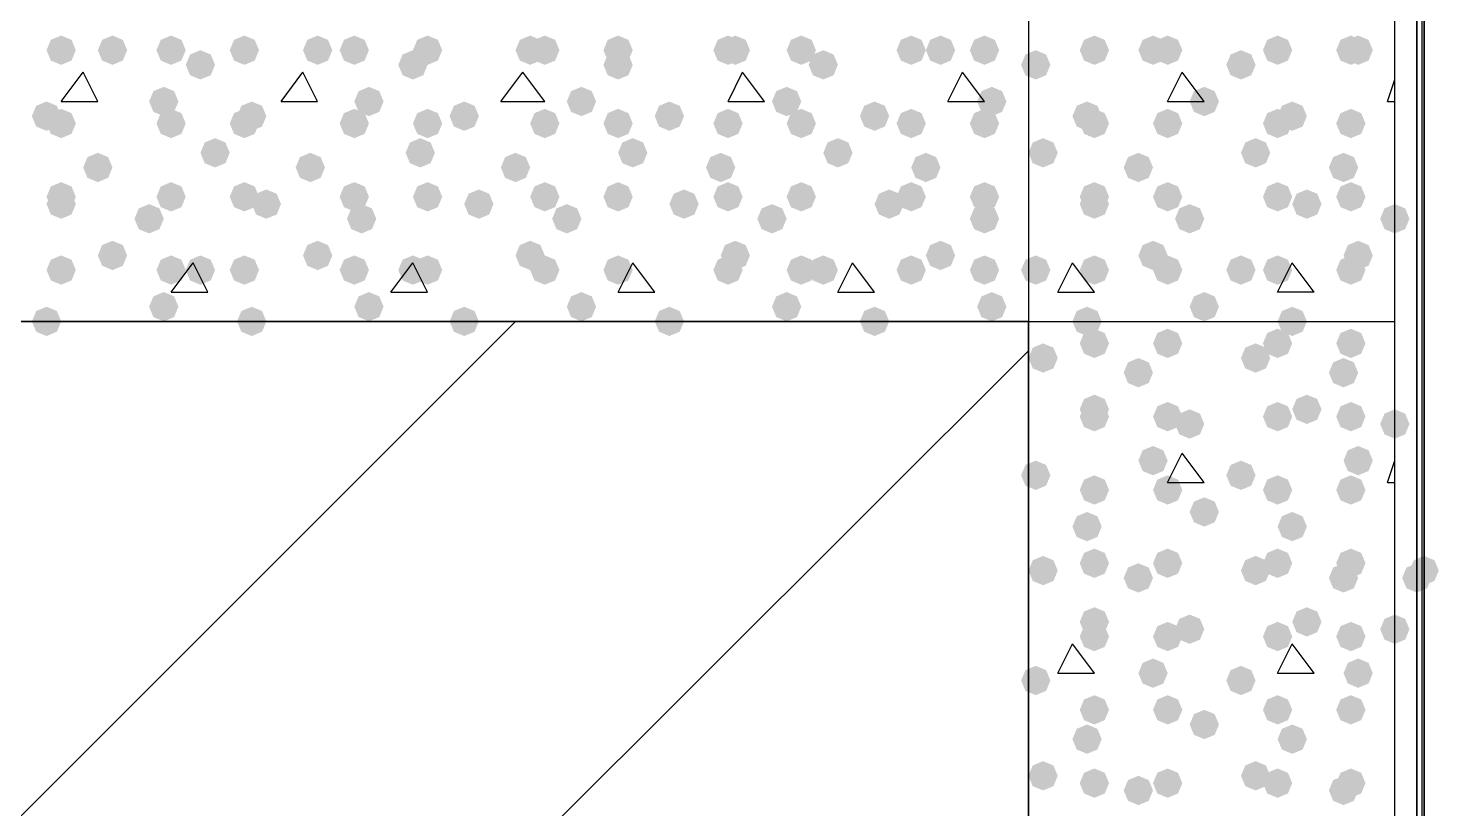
# Model space of a CAD drawing. Header units: millimetres. Extents: x 0 to 420, y 0 to 297.
# Drawn here: x 371.71 to 379.86, y 196.32 to 200.83 of the extents above; entities that cross this region are included whole.
import ezdxf

# ---------------------------------------------------------------- set-up
doc = ezdxf.new("R2010")
doc.units = ezdxf.units.MM
doc.layers.get('0').update_dxf_attribs({"linetype": 'CONTINUOUS'})

msp = doc.modelspace()

# ---------------------------------------------------------------- hatches: boundary and pattern name
at = {"true_color": 0x000007}
h = msp.add_hatch(color=0, dxfattribs=at)
h.paths.add_polyline_path([(379.73, 243.755333), (379.73, 100.160667)], flags=0)
h.paths.add_polyline_path([(379.73, 100.160667), (379.73, 243.755333)], flags=0)
at = {"true_color": 0x000008}
for points in [[(371.983, 200.702333), (371.958129, 200.642537), (371.898333, 200.617667), (371.838538, 200.642537), (371.813667, 200.702333), (371.838537, 200.762129), (371.898333, 200.787), (371.958129, 200.762129)], [(372.279333, 200.702333), (372.254462, 200.642537), (372.194667, 200.617667), (372.134871, 200.642537), (372.11, 200.702333), (372.134871, 200.762129), (372.194667, 200.787), (372.254462, 200.762129)], [(372.618, 200.702333), (372.593129, 200.642537), (372.533333, 200.617667), (372.473538, 200.642537), (372.448667, 200.702333), (372.473537, 200.762129), (372.533333, 200.787), (372.593129, 200.762129)], [(373.041333, 200.702333), (373.016462, 200.642537), (372.956667, 200.617667), (372.896871, 200.642537), (372.872, 200.702333), (372.896871, 200.762129), (372.956667, 200.787), (373.016462, 200.762129)], [(373.464667, 200.702333), (373.439796, 200.642537), (373.38, 200.617667), (373.320204, 200.642537), (373.295333, 200.702333), (373.320204, 200.762129), (373.38, 200.787), (373.439796, 200.762129)], [(373.676333, 200.702333), (373.651462, 200.642537), (373.591667, 200.617667), (373.531871, 200.642537), (373.507, 200.702333), (373.531871, 200.762129), (373.591667, 200.787), (373.651462, 200.762129)], [(374.099667, 200.702333), (374.074796, 200.642537), (374.015, 200.617667), (373.955204, 200.642537), (373.930333, 200.702333), (373.955204, 200.762129), (374.015, 200.787), (374.074796, 200.762129)], [(374.692333, 200.702333), (374.667462, 200.642537), (374.607667, 200.617667), (374.547871, 200.642537), (374.523, 200.702333), (374.547871, 200.762129), (374.607667, 200.787), (374.667462, 200.762129)], [(374.777, 200.702333), (374.752129, 200.642537), (374.692333, 200.617667), (374.632538, 200.642537), (374.607667, 200.702333), (374.632537, 200.762129), (374.692333, 200.787), (374.752129, 200.762129)], [(375.200333, 200.702333), (375.175462, 200.642537), (375.115667, 200.617667), (375.055871, 200.642537), (375.031, 200.702333), (375.055871, 200.762129), (375.115667, 200.787), (375.175462, 200.762129)], [(375.835333, 200.702333), (375.810462, 200.642537), (375.750667, 200.617667), (375.690871, 200.642537), (375.666, 200.702333), (375.690871, 200.762129), (375.750667, 200.787), (375.810462, 200.762129)], [(375.877667, 200.702333), (375.852796, 200.642537), (375.793, 200.617667), (375.733204, 200.642537), (375.708333, 200.702333), (375.733204, 200.762129), (375.793, 200.787), (375.852796, 200.762129)], [(376.258667, 200.702333), (376.233796, 200.642537), (376.174, 200.617667), (376.114204, 200.642537), (376.089333, 200.702333), (376.114204, 200.762129), (376.174, 200.787), (376.233796, 200.762129)], [(376.893667, 200.702333), (376.868796, 200.642537), (376.809, 200.617667), (376.749204, 200.642537), (376.724333, 200.702333), (376.749204, 200.762129), (376.809, 200.787), (376.868796, 200.762129)], [(377.063, 200.702333), (377.038129, 200.642537), (376.978333, 200.617667), (376.918537, 200.642537), (376.893667, 200.702333), (376.918537, 200.762129), (376.978333, 200.787), (377.038129, 200.762129)], [(377.317, 200.702333), (377.292129, 200.642537), (377.232333, 200.617667), (377.172537, 200.642537), (377.147667, 200.702333), (377.172537, 200.762129), (377.232333, 200.787), (377.292129, 200.762129)], [(372.787333, 200.617667), (372.762462, 200.557871), (372.702667, 200.533), (372.642871, 200.557871), (372.618, 200.617667), (372.642871, 200.677462), (372.702667, 200.702333), (372.762462, 200.677463)], [(374.015, 200.617667), (373.990129, 200.557871), (373.930333, 200.533), (373.870538, 200.557871), (373.845667, 200.617667), (373.870537, 200.677462), (373.930333, 200.702333), (373.990129, 200.677463)], [(375.200333, 200.617667), (375.175462, 200.557871), (375.115667, 200.533), (375.055871, 200.557871), (375.031, 200.617667), (375.055871, 200.677462), (375.115667, 200.702333), (375.175462, 200.677463)], [(376.385667, 200.617667), (376.360796, 200.557871), (376.301, 200.533), (376.241204, 200.557871), (376.216333, 200.617667), (376.241204, 200.677462), (376.301, 200.702333), (376.360796, 200.677463)], [(372.575667, 200.406), (372.550796, 200.346204), (372.491, 200.321333), (372.431204, 200.346204), (372.406333, 200.406), (372.431204, 200.465796), (372.491, 200.490667), (372.550796, 200.465796)], [(373.761, 200.406), (373.736129, 200.346204), (373.676333, 200.321333), (373.616537, 200.346204), (373.591667, 200.406), (373.616537, 200.465796), (373.676333, 200.490667), (373.736129, 200.465796)], [(374.988667, 200.406), (374.963796, 200.346204), (374.904, 200.321333), (374.844204, 200.346204), (374.819333, 200.406), (374.844204, 200.465796), (374.904, 200.490667), (374.963796, 200.465796)], [(376.174, 200.406), (376.149129, 200.346204), (376.089333, 200.321333), (376.029537, 200.346204), (376.004667, 200.406), (376.029537, 200.465796), (376.089333, 200.490667), (376.149129, 200.465796)], [(377.359333, 200.406), (377.334462, 200.346204), (377.274667, 200.321333), (377.214871, 200.346204), (377.19, 200.406), (377.214871, 200.465796), (377.274667, 200.490667), (377.334462, 200.465796)], [(371.898333, 200.321333), (371.873462, 200.261537), (371.813667, 200.236667), (371.753871, 200.261537), (371.729, 200.321333), (371.753871, 200.381129), (371.813667, 200.406), (371.873462, 200.381129)], [(373.083667, 200.321333), (373.058796, 200.261537), (372.999, 200.236667), (372.939204, 200.261537), (372.914333, 200.321333), (372.939204, 200.381129), (372.999, 200.406), (373.058796, 200.381129)], [(374.311333, 200.321333), (374.286462, 200.261537), (374.226667, 200.236667), (374.166871, 200.261537), (374.142, 200.321333), (374.166871, 200.381129), (374.226667, 200.406), (374.286462, 200.381129)], [(375.496667, 200.321333), (375.471796, 200.261537), (375.412, 200.236667), (375.352204, 200.261537), (375.327333, 200.321333), (375.352204, 200.381129), (375.412, 200.406), (375.471796, 200.381129)], [(376.682, 200.321333), (376.657129, 200.261537), (376.597333, 200.236667), (376.537537, 200.261537), (376.512667, 200.321333), (376.537537, 200.381129), (376.597333, 200.406), (376.657129, 200.381129)], [(371.983, 200.279), (371.958129, 200.219204), (371.898333, 200.194333), (371.838538, 200.219204), (371.813667, 200.279), (371.838537, 200.338796), (371.898333, 200.363667), (371.958129, 200.338796)], [(372.618, 200.279), (372.593129, 200.219204), (372.533333, 200.194333), (372.473538, 200.219204), (372.448667, 200.279), (372.473537, 200.338796), (372.533333, 200.363667), (372.593129, 200.338796)], [(373.041333, 200.279), (373.016462, 200.219204), (372.956667, 200.194333), (372.896871, 200.219204), (372.872, 200.279), (372.896871, 200.338796), (372.956667, 200.363667), (373.016462, 200.338796)], [(373.676333, 200.279), (373.651462, 200.219204), (373.591667, 200.194333), (373.531871, 200.219204), (373.507, 200.279), (373.531871, 200.338796), (373.591667, 200.363667), (373.651462, 200.338796)], [(374.099667, 200.279), (374.074796, 200.219204), (374.015, 200.194333), (373.955204, 200.219204), (373.930333, 200.279), (373.955204, 200.338796), (374.015, 200.363667), (374.074796, 200.338796)], [(374.777, 200.279), (374.752129, 200.219204), (374.692333, 200.194333), (374.632538, 200.219204), (374.607667, 200.279), (374.632537, 200.338796), (374.692333, 200.363667), (374.752129, 200.338796)], [(375.200333, 200.279), (375.175462, 200.219204), (375.115667, 200.194333), (375.055871, 200.219204), (375.031, 200.279), (375.055871, 200.338796), (375.115667, 200.363667), (375.175462, 200.338796)], [(375.835333, 200.279), (375.810462, 200.219204), (375.750667, 200.194333), (375.690871, 200.219204), (375.666, 200.279), (375.690871, 200.338796), (375.750667, 200.363667), (375.810462, 200.338796)], [(376.258667, 200.279), (376.233796, 200.219204), (376.174, 200.194333), (376.114204, 200.219204), (376.089333, 200.279), (376.114204, 200.338796), (376.174, 200.363667), (376.233796, 200.338796)], [(376.893667, 200.279), (376.868796, 200.219204), (376.809, 200.194333), (376.749204, 200.219204), (376.724333, 200.279), (376.749204, 200.338796), (376.809, 200.363667), (376.868796, 200.338796)], [(377.317, 200.279), (377.292129, 200.219204), (377.232333, 200.194333), (377.172537, 200.219204), (377.147667, 200.279), (377.172537, 200.338796), (377.232333, 200.363667), (377.292129, 200.338796)], [(372.872, 200.109667), (372.847129, 200.049871), (372.787333, 200.025), (372.727538, 200.049871), (372.702667, 200.109667), (372.727537, 200.169462), (372.787333, 200.194333), (372.847129, 200.169463)], [(374.057333, 200.109667), (374.032462, 200.049871), (373.972667, 200.025), (373.912871, 200.049871), (373.888, 200.109667), (373.912871, 200.169462), (373.972667, 200.194333), (374.032462, 200.169463)], [(375.285, 200.109667), (375.260129, 200.049871), (375.200333, 200.025), (375.140538, 200.049871), (375.115667, 200.109667), (375.140537, 200.169462), (375.200333, 200.194333), (375.260129, 200.169463)], [(376.470333, 200.109667), (376.445462, 200.049871), (376.385667, 200.025), (376.325871, 200.049871), (376.301, 200.109667), (376.325871, 200.169462), (376.385667, 200.194333), (376.445462, 200.169463)], [(372.194667, 200.025), (372.169796, 199.965204), (372.11, 199.940333), (372.050204, 199.965204), (372.025333, 200.025), (372.050204, 200.084796), (372.11, 200.109667), (372.169796, 200.084796)], [(373.422333, 200.025), (373.397462, 199.965204), (373.337667, 199.940333), (373.277871, 199.965204), (373.253, 200.025), (373.277871, 200.084796), (373.337667, 200.109667), (373.397462, 200.084796)], [(374.607667, 200.025), (374.582796, 199.965204), (374.523, 199.940333), (374.463204, 199.965204), (374.438333, 200.025), (374.463204, 200.084796), (374.523, 200.109667), (374.582796, 200.084796)], [(375.793, 200.025), (375.768129, 199.965204), (375.708333, 199.940333), (375.648537, 199.965204), (375.623667, 200.025), (375.648537, 200.084796), (375.708333, 200.109667), (375.768129, 200.084796)], [(376.978333, 200.025), (376.953463, 199.965204), (376.893667, 199.940333), (376.833871, 199.965204), (376.809, 200.025), (376.833871, 200.084796), (376.893667, 200.109667), (376.953462, 200.084796)], [(371.983, 199.855667), (371.958129, 199.795871), (371.898333, 199.771), (371.838538, 199.795871), (371.813667, 199.855667), (371.838537, 199.915462), (371.898333, 199.940333), (371.958129, 199.915463)], [(372.618, 199.855667), (372.593129, 199.795871), (372.533333, 199.771), (372.473538, 199.795871), (372.448667, 199.855667), (372.473537, 199.915462), (372.533333, 199.940333), (372.593129, 199.915463)], [(373.041333, 199.855667), (373.016462, 199.795871), (372.956667, 199.771), (372.896871, 199.795871), (372.872, 199.855667), (372.896871, 199.915462), (372.956667, 199.940333), (373.016462, 199.915463)], [(373.676333, 199.855667), (373.651462, 199.795871), (373.591667, 199.771), (373.531871, 199.795871), (373.507, 199.855667), (373.531871, 199.915462), (373.591667, 199.940333), (373.651462, 199.915463)], [(374.099667, 199.855667), (374.074796, 199.795871), (374.015, 199.771), (373.955204, 199.795871), (373.930333, 199.855667), (373.955204, 199.915462), (374.015, 199.940333), (374.074796, 199.915463)], [(374.777, 199.855667), (374.752129, 199.795871), (374.692333, 199.771), (374.632538, 199.795871), (374.607667, 199.855667), (374.632537, 199.915462), (374.692333, 199.940333), (374.752129, 199.915463)], [(375.200333, 199.855667), (375.175462, 199.795871), (375.115667, 199.771), (375.055871, 199.795871), (375.031, 199.855667), (375.055871, 199.915462), (375.115667, 199.940333), (375.175462, 199.915463)], [(375.835333, 199.855667), (375.810462, 199.795871), (375.750667, 199.771), (375.690871, 199.795871), (375.666, 199.855667), (375.690871, 199.915462), (375.750667, 199.940333), (375.810462, 199.915463)], [(376.258667, 199.855667), (376.233796, 199.795871), (376.174, 199.771), (376.114204, 199.795871), (376.089333, 199.855667), (376.114204, 199.915462), (376.174, 199.940333), (376.233796, 199.915463)], [(376.893667, 199.855667), (376.868796, 199.795871), (376.809, 199.771), (376.749204, 199.795871), (376.724333, 199.855667), (376.749204, 199.915462), (376.809, 199.940333), (376.868796, 199.915463)], [(377.317, 199.855667), (377.292129, 199.795871), (377.232333, 199.771), (377.172537, 199.795871), (377.147667, 199.855667), (377.172537, 199.915462), (377.232333, 199.940333), (377.292129, 199.915463)], [(371.983, 199.813333), (371.958129, 199.753537), (371.898333, 199.728667), (371.838538, 199.753537), (371.813667, 199.813333), (371.838537, 199.873129), (371.898333, 199.898), (371.958129, 199.873129)], [(373.168333, 199.813333), (373.143462, 199.753537), (373.083667, 199.728667), (373.023871, 199.753537), (372.999, 199.813333), (373.023871, 199.873129), (373.083667, 199.898), (373.143462, 199.873129)], [(374.396, 199.813333), (374.371129, 199.753537), (374.311333, 199.728667), (374.251537, 199.753537), (374.226667, 199.813333), (374.251537, 199.873129), (374.311333, 199.898), (374.371129, 199.873129)], [(375.581333, 199.813333), (375.556462, 199.753537), (375.496667, 199.728667), (375.436871, 199.753537), (375.412, 199.813333), (375.436871, 199.873129), (375.496667, 199.898), (375.556462, 199.873129)], [(376.766667, 199.813333), (376.741796, 199.753537), (376.682, 199.728667), (376.622204, 199.753537), (376.597333, 199.813333), (376.622204, 199.873129), (376.682, 199.898), (376.741796, 199.873129)], [(372.491, 199.728667), (372.466129, 199.668871), (372.406333, 199.644), (372.346537, 199.668871), (372.321667, 199.728667), (372.346537, 199.788462), (372.406333, 199.813333), (372.466129, 199.788463)], [(373.718667, 199.728667), (373.693796, 199.668871), (373.634, 199.644), (373.574204, 199.668871), (373.549333, 199.728667), (373.574204, 199.788462), (373.634, 199.813333), (373.693796, 199.788463)], [(374.904, 199.728667), (374.879129, 199.668871), (374.819333, 199.644), (374.759537, 199.668871), (374.734667, 199.728667), (374.759537, 199.788462), (374.819333, 199.813333), (374.879129, 199.788463)], [(376.089333, 199.728667), (376.064462, 199.668871), (376.004667, 199.644), (375.944871, 199.668871), (375.92, 199.728667), (375.944871, 199.788462), (376.004667, 199.813333), (376.064462, 199.788463)], [(377.317, 199.728667), (377.292129, 199.668871), (377.232333, 199.644), (377.172537, 199.668871), (377.147667, 199.728667), (377.172537, 199.788462), (377.232333, 199.813333), (377.292129, 199.788463)], [(372.279333, 199.517), (372.254462, 199.457204), (372.194667, 199.432333), (372.134871, 199.457204), (372.11, 199.517), (372.134871, 199.576796), (372.194667, 199.601667), (372.254462, 199.576796)], [(373.464667, 199.517), (373.439796, 199.457204), (373.38, 199.432333), (373.320204, 199.457204), (373.295333, 199.517), (373.320204, 199.576796), (373.38, 199.601667), (373.439796, 199.576796)], [(374.692333, 199.517), (374.667462, 199.457204), (374.607667, 199.432333), (374.547871, 199.457204), (374.523, 199.517), (374.547871, 199.576796), (374.607667, 199.601667), (374.667462, 199.576796)], [(375.877667, 199.517), (375.852796, 199.457204), (375.793, 199.432333), (375.733204, 199.457204), (375.708333, 199.517), (375.733204, 199.576796), (375.793, 199.601667), (375.852796, 199.576796)], [(377.063, 199.517), (377.038129, 199.457204), (376.978333, 199.432333), (376.918537, 199.457204), (376.893667, 199.517), (376.918537, 199.576796), (376.978333, 199.601667), (377.038129, 199.576796)], [(371.983, 199.432333), (371.958129, 199.372537), (371.898333, 199.347667), (371.838538, 199.372537), (371.813667, 199.432333), (371.838537, 199.492129), (371.898333, 199.517), (371.958129, 199.492129)], [(372.618, 199.432333), (372.593129, 199.372537), (372.533333, 199.347667), (372.473538, 199.372537), (372.448667, 199.432333), (372.473537, 199.492129), (372.533333, 199.517), (372.593129, 199.492129)], [(372.787333, 199.432333), (372.762462, 199.372537), (372.702667, 199.347667), (372.642871, 199.372537), (372.618, 199.432333), (372.642871, 199.492129), (372.702667, 199.517), (372.762462, 199.492129)], [(373.041333, 199.432333), (373.016462, 199.372537), (372.956667, 199.347667), (372.896871, 199.372537), (372.872, 199.432333), (372.896871, 199.492129), (372.956667, 199.517), (373.016462, 199.492129)], [(373.676333, 199.432333), (373.651462, 199.372537), (373.591667, 199.347667), (373.531871, 199.372537), (373.507, 199.432333), (373.531871, 199.492129), (373.591667, 199.517), (373.651462, 199.492129)], [(374.015, 199.432333), (373.990129, 199.372537), (373.930333, 199.347667), (373.870538, 199.372537), (373.845667, 199.432333), (373.870537, 199.492129), (373.930333, 199.517), (373.990129, 199.492129)], [(374.099667, 199.432333), (374.074796, 199.372537), (374.015, 199.347667), (373.955204, 199.372537), (373.930333, 199.432333), (373.955204, 199.492129), (374.015, 199.517), (374.074796, 199.492129)], [(374.777, 199.432333), (374.752129, 199.372537), (374.692333, 199.347667), (374.632538, 199.372537), (374.607667, 199.432333), (374.632537, 199.492129), (374.692333, 199.517), (374.752129, 199.492129)], [(375.200333, 199.432333), (375.175462, 199.372537), (375.115667, 199.347667), (375.055871, 199.372537), (375.031, 199.432333), (375.055871, 199.492129), (375.115667, 199.517), (375.175462, 199.492129)], [(375.200333, 199.432333), (375.175462, 199.372537), (375.115667, 199.347667), (375.055871, 199.372537), (375.031, 199.432333), (375.055871, 199.492129), (375.115667, 199.517), (375.175462, 199.492129)], [(375.835333, 199.432333), (375.810462, 199.372537), (375.750667, 199.347667), (375.690871, 199.372537), (375.666, 199.432333), (375.690871, 199.492129), (375.750667, 199.517), (375.810462, 199.492129)], [(376.258667, 199.432333), (376.233796, 199.372537), (376.174, 199.347667), (376.114204, 199.372537), (376.089333, 199.432333), (376.114204, 199.492129), (376.174, 199.517), (376.233796, 199.492129)], [(376.385667, 199.432333), (376.360796, 199.372537), (376.301, 199.347667), (376.241204, 199.372537), (376.216333, 199.432333), (376.241204, 199.492129), (376.301, 199.517), (376.360796, 199.492129)], [(376.893667, 199.432333), (376.868796, 199.372537), (376.809, 199.347667), (376.749204, 199.372537), (376.724333, 199.432333), (376.749204, 199.492129), (376.809, 199.517), (376.868796, 199.492129)], [(377.317, 199.432333), (377.292129, 199.372537), (377.232333, 199.347667), (377.172537, 199.372537), (377.147667, 199.432333), (377.172537, 199.492129), (377.232333, 199.517), (377.292129, 199.492129)], [(372.575667, 199.220667), (372.550796, 199.160871), (372.491, 199.136), (372.431204, 199.160871), (372.406333, 199.220667), (372.431204, 199.280462), (372.491, 199.305333), (372.550796, 199.280463)], [(373.761, 199.220667), (373.736129, 199.160871), (373.676333, 199.136), (373.616537, 199.160871), (373.591667, 199.220667), (373.616537, 199.280462), (373.676333, 199.305333), (373.736129, 199.280463)], [(374.988667, 199.220667), (374.963796, 199.160871), (374.904, 199.136), (374.844204, 199.160871), (374.819333, 199.220667), (374.844204, 199.280462), (374.904, 199.305333), (374.963796, 199.280463)], [(376.174, 199.220667), (376.149129, 199.160871), (376.089333, 199.136), (376.029537, 199.160871), (376.004667, 199.220667), (376.029537, 199.280462), (376.089333, 199.305333), (376.149129, 199.280463)], [(377.359333, 199.220667), (377.334462, 199.160871), (377.274667, 199.136), (377.214871, 199.160871), (377.19, 199.220667), (377.214871, 199.280462), (377.274667, 199.305333), (377.334462, 199.280463)], [(371.898333, 199.136), (371.873462, 199.076204), (371.813667, 199.051333), (371.753871, 199.076204), (371.729, 199.136), (371.753871, 199.195796), (371.813667, 199.220667), (371.873462, 199.195796)], [(373.083667, 199.136), (373.058796, 199.076204), (372.999, 199.051333), (372.939204, 199.076204), (372.914333, 199.136), (372.939204, 199.195796), (372.999, 199.220667), (373.058796, 199.195796)], [(374.311333, 199.136), (374.286462, 199.076204), (374.226667, 199.051333), (374.166871, 199.076204), (374.142, 199.136), (374.166871, 199.195796), (374.226667, 199.220667), (374.286462, 199.195796)], [(375.496667, 199.136), (375.471796, 199.076204), (375.412, 199.051333), (375.352204, 199.076204), (375.327333, 199.136), (375.352204, 199.195796), (375.412, 199.220667), (375.471796, 199.195796)], [(376.682, 199.136), (376.657129, 199.076204), (376.597333, 199.051333), (376.537537, 199.076204), (376.512667, 199.136), (376.537537, 199.195796), (376.597333, 199.220667), (376.657129, 199.195796)], [(377.952, 199.009), (377.927129, 198.949204), (377.867333, 198.924333), (377.807538, 198.949204), (377.782667, 199.009), (377.807537, 199.068796), (377.867333, 199.093667), (377.927129, 199.068796)], [(378.375333, 199.009), (378.350462, 198.949204), (378.290667, 198.924333), (378.230871, 198.949204), (378.206, 199.009), (378.230871, 199.068796), (378.290667, 199.093667), (378.350462, 199.068796)], [(379.010333, 199.009), (378.985463, 198.949204), (378.925667, 198.924333), (378.865871, 198.949204), (378.841, 199.009), (378.865871, 199.068796), (378.925667, 199.093667), (378.985462, 199.068796)], [(379.433667, 199.009), (379.408796, 198.949204), (379.349, 198.924333), (379.289204, 198.949204), (379.264333, 199.009), (379.289204, 199.068796), (379.349, 199.093667), (379.408796, 199.068796)], [(377.655667, 198.924333), (377.630796, 198.864537), (377.571, 198.839667), (377.511204, 198.864537), (377.486333, 198.924333), (377.511204, 198.984129), (377.571, 199.009), (377.630796, 198.984129)], [(378.883333, 198.924333), (378.858462, 198.864537), (378.798667, 198.839667), (378.738871, 198.864537), (378.714, 198.924333), (378.738871, 198.984129), (378.798667, 199.009), (378.858462, 198.984129)], [(378.206, 198.839667), (378.181129, 198.779871), (378.121333, 198.755), (378.061537, 198.779871), (378.036667, 198.839667), (378.061537, 198.899462), (378.121333, 198.924333), (378.181129, 198.899463)], [(379.391333, 198.839667), (379.366463, 198.779871), (379.306667, 198.755), (379.246871, 198.779871), (379.222, 198.839667), (379.246871, 198.899462), (379.306667, 198.924333), (379.366462, 198.899463)], [(377.952, 198.628), (377.927129, 198.568204), (377.867333, 198.543333), (377.807538, 198.568204), (377.782667, 198.628), (377.807537, 198.687796), (377.867333, 198.712667), (377.927129, 198.687796)], [(379.179667, 198.628), (379.154796, 198.568204), (379.095, 198.543333), (379.035204, 198.568204), (379.010333, 198.628), (379.035204, 198.687796), (379.095, 198.712667), (379.154796, 198.687796)], [(377.952, 198.585667), (377.927129, 198.525871), (377.867333, 198.501), (377.807538, 198.525871), (377.782667, 198.585667), (377.807537, 198.645462), (377.867333, 198.670333), (377.927129, 198.645463)], [(378.375333, 198.585667), (378.350462, 198.525871), (378.290667, 198.501), (378.230871, 198.525871), (378.206, 198.585667), (378.230871, 198.645462), (378.290667, 198.670333), (378.350462, 198.645463)], [(378.502333, 198.543333), (378.477462, 198.483537), (378.417667, 198.458667), (378.357871, 198.483537), (378.333, 198.543333), (378.357871, 198.603129), (378.417667, 198.628), (378.477462, 198.603129)], [(379.010333, 198.585667), (378.985463, 198.525871), (378.925667, 198.501), (378.865871, 198.525871), (378.841, 198.585667), (378.865871, 198.645462), (378.925667, 198.670333), (378.985462, 198.645463)], [(379.433667, 198.585667), (379.408796, 198.525871), (379.349, 198.501), (379.289204, 198.525871), (379.264333, 198.585667), (379.289204, 198.645462), (379.349, 198.670333), (379.408796, 198.645463)], [(379.687667, 198.543333), (379.662796, 198.483537), (379.603, 198.458667), (379.543204, 198.483537), (379.518333, 198.543333), (379.543204, 198.603129), (379.603, 198.628), (379.662796, 198.603129)], [(378.290667, 198.331667), (378.265796, 198.271871), (378.206, 198.247), (378.146204, 198.271871), (378.121333, 198.331667), (378.146204, 198.391462), (378.206, 198.416333), (378.265796, 198.391463)], [(379.476, 198.331667), (379.451129, 198.271871), (379.391333, 198.247), (379.331537, 198.271871), (379.306667, 198.331667), (379.331537, 198.391462), (379.391333, 198.416333), (379.451129, 198.391463)], [(377.613333, 198.247), (377.588462, 198.187204), (377.528667, 198.162333), (377.468871, 198.187204), (377.444, 198.247), (377.468871, 198.306796), (377.528667, 198.331667), (377.588462, 198.306796)], [(378.798667, 198.247), (378.773796, 198.187204), (378.714, 198.162333), (378.654204, 198.187204), (378.629333, 198.247), (378.654204, 198.306796), (378.714, 198.331667), (378.773796, 198.306796)], [(377.952, 198.162333), (377.927129, 198.102537), (377.867333, 198.077667), (377.807538, 198.102537), (377.782667, 198.162333), (377.807537, 198.222129), (377.867333, 198.247), (377.927129, 198.222129)], [(378.375333, 198.162333), (378.350462, 198.102537), (378.290667, 198.077667), (378.230871, 198.102537), (378.206, 198.162333), (378.230871, 198.222129), (378.290667, 198.247), (378.350462, 198.222129)], [(379.010333, 198.162333), (378.985463, 198.102537), (378.925667, 198.077667), (378.865871, 198.102537), (378.841, 198.162333), (378.865871, 198.222129), (378.925667, 198.247), (378.985462, 198.222129)], [(379.433667, 198.162333), (379.408796, 198.102537), (379.349, 198.077667), (379.289204, 198.102537), (379.264333, 198.162333), (379.289204, 198.222129), (379.349, 198.247), (379.408796, 198.222129)], [(378.587, 198.035333), (378.562129, 197.975537), (378.502333, 197.950667), (378.442538, 197.975537), (378.417667, 198.035333), (378.442537, 198.095129), (378.502333, 198.12), (378.562129, 198.095129)], [(377.909667, 197.950667), (377.884796, 197.890871), (377.825, 197.866), (377.765204, 197.890871), (377.740333, 197.950667), (377.765204, 198.010462), (377.825, 198.035333), (377.884796, 198.010463)], [(379.095, 197.950667), (379.070129, 197.890871), (379.010333, 197.866), (378.950538, 197.890871), (378.925667, 197.950667), (378.950537, 198.010462), (379.010333, 198.035333), (379.070129, 198.010463)], [(377.655667, 197.696667), (377.630796, 197.636871), (377.571, 197.612), (377.511204, 197.636871), (377.486333, 197.696667), (377.511204, 197.756462), (377.571, 197.781333), (377.630796, 197.756463)], [(377.952, 197.739), (377.927129, 197.679204), (377.867333, 197.654333), (377.807538, 197.679204), (377.782667, 197.739), (377.807537, 197.798796), (377.867333, 197.823667), (377.927129, 197.798796)], [(378.375333, 197.739), (378.350462, 197.679204), (378.290667, 197.654333), (378.230871, 197.679204), (378.206, 197.739), (378.230871, 197.798796), (378.290667, 197.823667), (378.350462, 197.798796)], [(378.883333, 197.696667), (378.858462, 197.636871), (378.798667, 197.612), (378.738871, 197.636871), (378.714, 197.696667), (378.738871, 197.756462), (378.798667, 197.781333), (378.858462, 197.756463)], [(379.010333, 197.739), (378.985463, 197.679204), (378.925667, 197.654333), (378.865871, 197.679204), (378.841, 197.739), (378.865871, 197.798796), (378.925667, 197.823667), (378.985462, 197.798796)], [(379.433667, 197.739), (379.408796, 197.679204), (379.349, 197.654333), (379.289204, 197.679204), (379.264333, 197.739), (379.289204, 197.798796), (379.349, 197.823667), (379.408796, 197.798796)], [(378.206, 197.654333), (378.181129, 197.594538), (378.121333, 197.569667), (378.061537, 197.594538), (378.036667, 197.654333), (378.061537, 197.714129), (378.121333, 197.739), (378.181129, 197.714129)], [(379.391333, 197.654333), (379.366463, 197.594538), (379.306667, 197.569667), (379.246871, 197.594538), (379.222, 197.654333), (379.246871, 197.714129), (379.306667, 197.739), (379.366462, 197.714129)], [(377.952, 197.400333), (377.927129, 197.340537), (377.867333, 197.315667), (377.807538, 197.340537), (377.782667, 197.400333), (377.807537, 197.460129), (377.867333, 197.485), (377.927129, 197.460129)], [(379.179667, 197.400333), (379.154796, 197.340537), (379.095, 197.315667), (379.035204, 197.340537), (379.010333, 197.400333), (379.035204, 197.460129), (379.095, 197.485), (379.154796, 197.460129)], [(377.952, 197.315667), (377.927129, 197.255871), (377.867333, 197.231), (377.807538, 197.255871), (377.782667, 197.315667), (377.807537, 197.375462), (377.867333, 197.400333), (377.927129, 197.375463)], [(378.375333, 197.315667), (378.350462, 197.255871), (378.290667, 197.231), (378.230871, 197.255871), (378.206, 197.315667), (378.230871, 197.375462), (378.290667, 197.400333), (378.350462, 197.375463)], [(378.502333, 197.358), (378.477462, 197.298204), (378.417667, 197.273333), (378.357871, 197.298204), (378.333, 197.358), (378.357871, 197.417796), (378.417667, 197.442667), (378.477462, 197.417796)], [(379.010333, 197.315667), (378.985463, 197.255871), (378.925667, 197.231), (378.865871, 197.255871), (378.841, 197.315667), (378.865871, 197.375462), (378.925667, 197.400333), (378.985462, 197.375463)], [(379.433667, 197.315667), (379.408796, 197.255871), (379.349, 197.231), (379.289204, 197.255871), (379.264333, 197.315667), (379.289204, 197.375462), (379.349, 197.400333), (379.408796, 197.375463)], [(379.687667, 197.358), (379.662796, 197.298204), (379.603, 197.273333), (379.543204, 197.298204), (379.518333, 197.358), (379.543204, 197.417796), (379.603, 197.442667), (379.662796, 197.417796)], [(377.613333, 197.061667), (377.588462, 197.001871), (377.528667, 196.977), (377.468871, 197.001871), (377.444, 197.061667), (377.468871, 197.121462), (377.528667, 197.146333), (377.588462, 197.121463)], [(378.290667, 197.104), (378.265796, 197.044204), (378.206, 197.019333), (378.146204, 197.044204), (378.121333, 197.104), (378.146204, 197.163796), (378.206, 197.188667), (378.265796, 197.163796)], [(378.798667, 197.061667), (378.773796, 197.001871), (378.714, 196.977), (378.654204, 197.001871), (378.629333, 197.061667), (378.654204, 197.121462), (378.714, 197.146333), (378.773796, 197.121463)], [(379.476, 197.104), (379.451129, 197.044204), (379.391333, 197.019333), (379.331537, 197.044204), (379.306667, 197.104), (379.331537, 197.163796), (379.391333, 197.188667), (379.451129, 197.163796)], [(377.952, 196.892333), (377.927129, 196.832537), (377.867333, 196.807667), (377.807538, 196.832537), (377.782667, 196.892333), (377.807537, 196.952129), (377.867333, 196.977), (377.927129, 196.952129)], [(378.375333, 196.892333), (378.350462, 196.832537), (378.290667, 196.807667), (378.230871, 196.832537), (378.206, 196.892333), (378.230871, 196.952129), (378.290667, 196.977), (378.350462, 196.952129)], [(379.010333, 196.892333), (378.985463, 196.832537), (378.925667, 196.807667), (378.865871, 196.832537), (378.841, 196.892333), (378.865871, 196.952129), (378.925667, 196.977), (378.985462, 196.952129)], [(379.433667, 196.892333), (379.408796, 196.832537), (379.349, 196.807667), (379.289204, 196.832537), (379.264333, 196.892333), (379.289204, 196.952129), (379.349, 196.977), (379.408796, 196.952129)], [(378.587, 196.807667), (378.562129, 196.747871), (378.502333, 196.723), (378.442538, 196.747871), (378.417667, 196.807667), (378.442537, 196.867462), (378.502333, 196.892333), (378.562129, 196.867463)], [(377.909667, 196.723), (377.884796, 196.663204), (377.825, 196.638333), (377.765204, 196.663204), (377.740333, 196.723), (377.765204, 196.782796), (377.825, 196.807667), (377.884796, 196.782796)], [(379.095, 196.723), (379.070129, 196.663204), (379.010333, 196.638333), (378.950538, 196.663204), (378.925667, 196.723), (378.950537, 196.782796), (379.010333, 196.807667), (379.070129, 196.782796)], [(377.655667, 196.511333), (377.630796, 196.451537), (377.571, 196.426667), (377.511204, 196.451537), (377.486333, 196.511333), (377.511204, 196.571129), (377.571, 196.596), (377.630796, 196.571129)], [(378.883333, 196.511333), (378.858462, 196.451537), (378.798667, 196.426667), (378.738871, 196.451537), (378.714, 196.511333), (378.738871, 196.571129), (378.798667, 196.596), (378.858462, 196.571129)], [(377.952, 196.469), (377.927129, 196.409204), (377.867333, 196.384333), (377.807538, 196.409204), (377.782667, 196.469), (377.807537, 196.528796), (377.867333, 196.553667), (377.927129, 196.528796)], [(378.206, 196.426667), (378.181129, 196.366871), (378.121333, 196.342), (378.061537, 196.366871), (378.036667, 196.426667), (378.061537, 196.486462), (378.121333, 196.511333), (378.181129, 196.486463)], [(378.375333, 196.469), (378.350462, 196.409204), (378.290667, 196.384333), (378.230871, 196.409204), (378.206, 196.469), (378.230871, 196.528796), (378.290667, 196.553667), (378.350462, 196.528796)], [(379.010333, 196.469), (378.985463, 196.409204), (378.925667, 196.384333), (378.865871, 196.409204), (378.841, 196.469), (378.865871, 196.528796), (378.925667, 196.553667), (378.985462, 196.528796)], [(379.391333, 196.426667), (379.366463, 196.366871), (379.306667, 196.342), (379.246871, 196.366871), (379.222, 196.426667), (379.246871, 196.486462), (379.306667, 196.511333), (379.366462, 196.486463)], [(379.433667, 196.469), (379.408796, 196.409204), (379.349, 196.384333), (379.289204, 196.409204), (379.264333, 196.469), (379.289204, 196.528796), (379.349, 196.553667), (379.408796, 196.528796)]]:
    msp.add_hatch(color=0, dxfattribs=at).paths.add_polyline_path(points, flags=0)
at = {"true_color": 0x000007}
for points in [[(377.952, 200.702333), (377.927129, 200.642537), (377.867333, 200.617667), (377.807538, 200.642537), (377.782667, 200.702333), (377.807537, 200.762129), (377.867333, 200.787), (377.927129, 200.762129)], [(378.290667, 200.702333), (378.265796, 200.642537), (378.206, 200.617667), (378.146204, 200.642537), (378.121333, 200.702333), (378.146204, 200.762129), (378.206, 200.787), (378.265796, 200.762129)], [(378.375333, 200.702333), (378.350462, 200.642537), (378.290667, 200.617667), (378.230871, 200.642537), (378.206, 200.702333), (378.230871, 200.762129), (378.290667, 200.787), (378.350462, 200.762129)], [(379.010333, 200.702333), (378.985463, 200.642537), (378.925667, 200.617667), (378.865871, 200.642537), (378.841, 200.702333), (378.865871, 200.762129), (378.925667, 200.787), (378.985462, 200.762129)], [(379.433667, 200.702333), (379.408796, 200.642537), (379.349, 200.617667), (379.289204, 200.642537), (379.264333, 200.702333), (379.289204, 200.762129), (379.349, 200.787), (379.408796, 200.762129)], [(379.476, 200.702333), (379.451129, 200.642537), (379.391333, 200.617667), (379.331537, 200.642537), (379.306667, 200.702333), (379.331537, 200.762129), (379.391333, 200.787), (379.451129, 200.762129)], [(377.613333, 200.617667), (377.588462, 200.557871), (377.528667, 200.533), (377.468871, 200.557871), (377.444, 200.617667), (377.468871, 200.677462), (377.528667, 200.702333), (377.588462, 200.677463)], [(378.798667, 200.617667), (378.773796, 200.557871), (378.714, 200.533), (378.654204, 200.557871), (378.629333, 200.617667), (378.654204, 200.677462), (378.714, 200.702333), (378.773796, 200.677463)], [(378.587, 200.406), (378.562129, 200.346204), (378.502333, 200.321333), (378.442538, 200.346204), (378.417667, 200.406), (378.442537, 200.465796), (378.502333, 200.490667), (378.562129, 200.465796)], [(377.909667, 200.321333), (377.884796, 200.261537), (377.825, 200.236667), (377.765204, 200.261537), (377.740333, 200.321333), (377.765204, 200.381129), (377.825, 200.406), (377.884796, 200.381129)], [(379.095, 200.321333), (379.070129, 200.261537), (379.010333, 200.236667), (378.950538, 200.261537), (378.925667, 200.321333), (378.950537, 200.381129), (379.010333, 200.406), (379.070129, 200.381129)], [(377.952, 200.279), (377.927129, 200.219204), (377.867333, 200.194333), (377.807538, 200.219204), (377.782667, 200.279), (377.807537, 200.338796), (377.867333, 200.363667), (377.927129, 200.338796)], [(378.375333, 200.279), (378.350462, 200.219204), (378.290667, 200.194333), (378.230871, 200.219204), (378.206, 200.279), (378.230871, 200.338796), (378.290667, 200.363667), (378.350462, 200.338796)], [(379.010333, 200.279), (378.985463, 200.219204), (378.925667, 200.194333), (378.865871, 200.219204), (378.841, 200.279), (378.865871, 200.338796), (378.925667, 200.363667), (378.985462, 200.338796)], [(379.433667, 200.279), (379.408796, 200.219204), (379.349, 200.194333), (379.289204, 200.219204), (379.264333, 200.279), (379.289204, 200.338796), (379.349, 200.363667), (379.408796, 200.338796)], [(377.655667, 200.109667), (377.630796, 200.049871), (377.571, 200.025), (377.511204, 200.049871), (377.486333, 200.109667), (377.511204, 200.169462), (377.571, 200.194333), (377.630796, 200.169463)], [(378.883333, 200.109667), (378.858462, 200.049871), (378.798667, 200.025), (378.738871, 200.049871), (378.714, 200.109667), (378.738871, 200.169462), (378.798667, 200.194333), (378.858462, 200.169463)], [(378.206, 200.025), (378.181129, 199.965204), (378.121333, 199.940333), (378.061537, 199.965204), (378.036667, 200.025), (378.061537, 200.084796), (378.121333, 200.109667), (378.181129, 200.084796)], [(379.391333, 200.025), (379.366463, 199.965204), (379.306667, 199.940333), (379.246871, 199.965204), (379.222, 200.025), (379.246871, 200.084796), (379.306667, 200.109667), (379.366462, 200.084796)], [(377.952, 199.855667), (377.927129, 199.795871), (377.867333, 199.771), (377.807538, 199.795871), (377.782667, 199.855667), (377.807537, 199.915462), (377.867333, 199.940333), (377.927129, 199.915463)], [(378.375333, 199.855667), (378.350462, 199.795871), (378.290667, 199.771), (378.230871, 199.795871), (378.206, 199.855667), (378.230871, 199.915462), (378.290667, 199.940333), (378.350462, 199.915463)], [(379.010333, 199.855667), (378.985463, 199.795871), (378.925667, 199.771), (378.865871, 199.795871), (378.841, 199.855667), (378.865871, 199.915462), (378.925667, 199.940333), (378.985462, 199.915463)], [(379.433667, 199.855667), (379.408796, 199.795871), (379.349, 199.771), (379.289204, 199.795871), (379.264333, 199.855667), (379.289204, 199.915462), (379.349, 199.940333), (379.408796, 199.915463)], [(377.952, 199.813333), (377.927129, 199.753537), (377.867333, 199.728667), (377.807538, 199.753537), (377.782667, 199.813333), (377.807537, 199.873129), (377.867333, 199.898), (377.927129, 199.873129)], [(379.179667, 199.813333), (379.154796, 199.753537), (379.095, 199.728667), (379.035204, 199.753537), (379.010333, 199.813333), (379.035204, 199.873129), (379.095, 199.898), (379.154796, 199.873129)], [(378.502333, 199.728667), (378.477462, 199.668871), (378.417667, 199.644), (378.357871, 199.668871), (378.333, 199.728667), (378.357871, 199.788462), (378.417667, 199.813333), (378.477462, 199.788463)], [(379.687667, 199.728667), (379.662796, 199.668871), (379.603, 199.644), (379.543204, 199.668871), (379.518333, 199.728667), (379.543204, 199.788462), (379.603, 199.813333), (379.662796, 199.788463)], [(378.290667, 199.517), (378.265796, 199.457204), (378.206, 199.432333), (378.146204, 199.457204), (378.121333, 199.517), (378.146204, 199.576796), (378.206, 199.601667), (378.265796, 199.576796)], [(379.476, 199.517), (379.451129, 199.457204), (379.391333, 199.432333), (379.331537, 199.457204), (379.306667, 199.517), (379.331537, 199.576796), (379.391333, 199.601667), (379.451129, 199.576796)], [(377.613333, 199.432333), (377.588462, 199.372537), (377.528667, 199.347667), (377.468871, 199.372537), (377.444, 199.432333), (377.468871, 199.492129), (377.528667, 199.517), (377.588462, 199.492129)], [(377.952, 199.432333), (377.927129, 199.372537), (377.867333, 199.347667), (377.807538, 199.372537), (377.782667, 199.432333), (377.807537, 199.492129), (377.867333, 199.517), (377.927129, 199.492129)], [(378.375333, 199.432333), (378.350462, 199.372537), (378.290667, 199.347667), (378.230871, 199.372537), (378.206, 199.432333), (378.230871, 199.492129), (378.290667, 199.517), (378.350462, 199.492129)], [(378.798667, 199.432333), (378.773796, 199.372537), (378.714, 199.347667), (378.654204, 199.372537), (378.629333, 199.432333), (378.654204, 199.492129), (378.714, 199.517), (378.773796, 199.492129)], [(379.010333, 199.432333), (378.985463, 199.372537), (378.925667, 199.347667), (378.865871, 199.372537), (378.841, 199.432333), (378.865871, 199.492129), (378.925667, 199.517), (378.985462, 199.492129)], [(379.433667, 199.432333), (379.408796, 199.372537), (379.349, 199.347667), (379.289204, 199.372537), (379.264333, 199.432333), (379.289204, 199.492129), (379.349, 199.517), (379.408796, 199.492129)], [(378.587, 199.220667), (378.562129, 199.160871), (378.502333, 199.136), (378.442538, 199.160871), (378.417667, 199.220667), (378.442537, 199.280462), (378.502333, 199.305333), (378.562129, 199.280463)], [(377.909667, 199.136), (377.884796, 199.076204), (377.825, 199.051333), (377.765204, 199.076204), (377.740333, 199.136), (377.765204, 199.195796), (377.825, 199.220667), (377.884796, 199.195796)], [(379.095, 199.136), (379.070129, 199.076204), (379.010333, 199.051333), (378.950538, 199.076204), (378.925667, 199.136), (378.950537, 199.195796), (379.010333, 199.220667), (379.070129, 199.195796)]]:
    msp.add_hatch(color=0, dxfattribs=at).paths.add_polyline_path(points, flags=0)
at = {"true_color": 0x0000fe}
for points in [[(379.857, 197.696667), (379.832129, 197.636871), (379.772333, 197.612), (379.712538, 197.636871), (379.687667, 197.696667), (379.712537, 197.756462), (379.772333, 197.781333), (379.832129, 197.756463)], [(379.814667, 197.654333), (379.789796, 197.594538), (379.73, 197.569667), (379.670204, 197.594538), (379.645333, 197.654333), (379.670204, 197.714129), (379.73, 197.739), (379.789796, 197.714129)], [(379.814667, 197.654333), (379.789796, 197.594538), (379.73, 197.569667), (379.670204, 197.594538), (379.645333, 197.654333), (379.670204, 197.714129), (379.73, 197.739), (379.789796, 197.714129)], [(379.814667, 197.654333), (379.789796, 197.594538), (379.73, 197.569667), (379.670204, 197.594538), (379.645333, 197.654333), (379.670204, 197.714129), (379.73, 197.739), (379.789796, 197.714129)]]:
    msp.add_hatch(color=0, dxfattribs=at).paths.add_polyline_path(points, flags=0)

# ---------------------------------------------------------------- linework, layer by layer
at = {"color": 0, "true_color": 0x000007}
for points in [[(379.772333, 100.118333), (379.772333, 243.797667), (379.73, 243.797667)], [(379.73, 243.755333), (379.772333, 243.755333), (379.73, 100.118333)], [(379.73, 243.755333), (379.73, 100.118333)], [(379.73, 243.755333), (379.73, 100.160667), (379.73, 100.118333)], [(379.73, 243.755333), (379.73, 100.160667)], [(379.772333, 243.755333), (379.772333, 100.118333)], [(378.290667, 200.406), (378.375333, 200.575333)], [(378.502333, 200.406), (378.375333, 200.575333)], [(379.560667, 200.406), (379.603, 200.533)], [(378.290667, 200.406), (378.502333, 200.406)], [(379.560667, 200.406), (379.603, 200.406)], [(377.655667, 199.305333), (377.740333, 199.474667)], [(377.867333, 199.305333), (377.740333, 199.474667)], [(379.137333, 199.305333), (378.925667, 199.305333), (379.010333, 199.474667)], [(379.137333, 199.305333), (379.010333, 199.474667)], [(377.655667, 199.305333), (377.867333, 199.305333)], [(365.506, 199.136), (377.486333, 199.136)], [(377.486333, 199.136), (377.486333, 180.086)], [(379.603, 180.086), (379.603, 199.136)]]:
    msp.add_lwpolyline(points, dxfattribs=at)
for points in [[(379.73, 243.755333), (379.73, 100.118333)], [(379.73, 243.755333), (379.73, 100.160667)], [(379.73, 100.160667), (379.73, 243.755333)], [(31.369, 201.252667), (31.369, 177.927), (379.603, 177.927), (379.603, 201.252667), (217.17, 201.252667), (217.17, 222.461667), (193.844333, 222.461667), (193.844333, 201.252667)], [(31.369, 201.252667), (31.369, 177.927), (379.603, 177.927), (379.603, 201.252667), (217.17, 201.252667), (217.17, 222.461667), (193.844333, 222.461667), (193.844333, 201.252667)], [(33.528002, 199.135999), (195.961001, 199.135999), (195.961001, 220.344999), (215.053334, 220.344999), (215.053334, 199.135999), (377.486334, 199.135999), (377.486334, 180.085999), (33.528002, 180.085999)], [(377.486333, 201.252667), (377.486333, 199.136), (379.603, 199.136), (379.603, 201.252667)]]:
    msp.add_lwpolyline(points, close=True, dxfattribs=at)
at = {"color": 0, "true_color": 0x0000fd}
msp.add_lwpolyline([(33.528, 180.086), (377.486333, 180.086), (377.486333, 199.136), (215.053333, 199.136), (215.053333, 220.345), (195.961, 220.345), (195.961, 199.136), (33.528, 199.136)], close=True, dxfattribs=at)
at = {"color": 0, "true_color": 0x000008}
for points in [[(371.898333, 200.406), (372.025333, 200.575333)], [(372.11, 200.406), (372.025333, 200.575333)], [(373.168333, 200.406), (373.295333, 200.575333)], [(373.38, 200.406), (373.295333, 200.575333)], [(374.438333, 200.406), (374.565333, 200.575333)], [(374.692333, 200.406), (374.565333, 200.575333)], [(375.750667, 200.406), (375.835333, 200.575333)], [(375.962333, 200.406), (375.835333, 200.575333)], [(377.020667, 200.406), (377.105333, 200.575333)], [(377.232333, 200.406), (377.105333, 200.575333)], [(371.898333, 200.406), (372.11, 200.406)], [(373.168333, 200.406), (373.38, 200.406)], [(374.438333, 200.406), (374.692333, 200.406)], [(375.750667, 200.406), (375.962333, 200.406)], [(377.020667, 200.406), (377.232333, 200.406)], [(372.533333, 199.305333), (372.660333, 199.474667)], [(372.745, 199.305333), (372.660333, 199.474667)], [(373.803333, 199.305333), (373.930333, 199.474667)], [(374.015, 199.305333), (373.930333, 199.474667)], [(375.115667, 199.305333), (375.200333, 199.474667)], [(375.327333, 199.305333), (375.200333, 199.474667)], [(376.385667, 199.305333), (376.470333, 199.474667)], [(376.597333, 199.305333), (376.470333, 199.474667)], [(372.533333, 199.305333), (372.745, 199.305333)], [(373.803333, 199.305333), (374.015, 199.305333)], [(375.115667, 199.305333), (375.327333, 199.305333)], [(376.385667, 199.305333), (376.597333, 199.305333)], [(378.290667, 198.204667), (378.375333, 198.374)], [(378.502333, 198.204667), (378.375333, 198.374)], [(379.560667, 198.204667), (379.603, 198.331667)], [(378.290667, 198.204667), (378.502333, 198.204667)], [(379.560667, 198.204667), (379.603, 198.204667)], [(377.655667, 197.104), (377.740333, 197.273333)], [(377.867333, 197.104), (377.740333, 197.273333)], [(378.925667, 197.104), (379.010333, 197.273333)], [(379.137333, 197.104), (379.010333, 197.273333)], [(377.655667, 197.104), (377.867333, 197.104)], [(378.925667, 197.104), (379.137333, 197.104)]]:
    msp.add_lwpolyline(points, dxfattribs=at)
at = {"color": 0, "true_color": 0x000002}
for points in [[(355.473, 180.086), (374.523, 199.136)], [(358.563333, 180.086), (377.486333, 198.966667)]]:
    msp.add_lwpolyline(points, dxfattribs=at)

doc.saveas('drawing.dxf')
